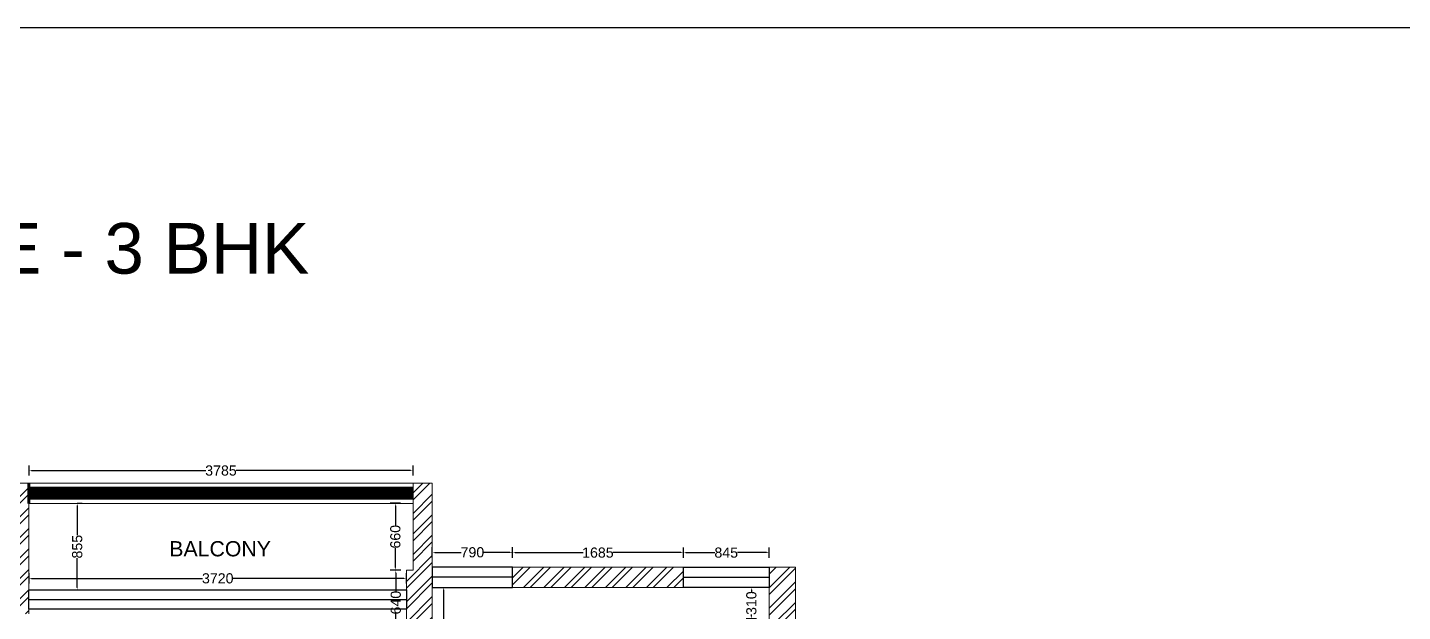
# Model space of a CAD drawing. Header units: millimetres. Extents: x 320648 to 374874, y 181010 to 214614.
# Drawn here: x 327740 to 341293, y 208851 to 214614 of the extents above; entities that cross this region are included whole.
import ezdxf

# ---------------------------------------------------------------- set-up
doc = ezdxf.new("R2010")
doc.units = ezdxf.units.MM
doc.layers.get('0').update_dxf_attribs({"color": 255})
doc.layers.get('Defpoints').update_dxf_attribs({"color": 2})
for name, color, linetype in [('DOOR', 1, 'Continuous'), ('E', 3, 'Continuous'), ('WINDOW', 5, 'Continuous')]:
    doc.layers.add(name, color=color, linetype=linetype)
doc.layers.add('dwgmodels.com', color=7, linetype='Continuous', lineweight=70, true_color=0xc182b7)
doc.layers.add('ELIVATION', color=255, linetype='Continuous', lineweight=18)
doc.layers.add('LS_DR_ELECTRICAL', color=1, linetype='Continuous', lineweight=0)
doc.styles.get("Standard").update_dxf_attribs({"font": 'arial.ttf'})
doc.dimstyles.new('ISO-25', dxfattribs={"dimtxt": 100, "dimasz": 25, "dimexe": 50, "dimexo": 1, "dimtad": 0, "dimdec": 0, "dimdsep": 46, "dimtxsty": 'Standard', "dimcen": 2.5, "dimclrd": 2, "dimclre": 252, "dimclrt": 1, "dimadec": 0, "dimazin": 0, "dimtfac": 1, "dimtdec": 0, "dimtmove": 0, "dimatfit": 3, "dimfxl": 50, "dimfxlon": 1, "dimarcsym": 0})
pattern_1 = [(45, (-18938.19, 57355.5), (-101.02788, 101.02788), []), (45, (-18870.83, 57355.5), (-101.02788, 101.02788), [])]

# ---------------------------------------------------------------- blocks, each defined once
blk = doc.blocks.new('*D6')
at = {"layer": 'Defpoints', "color": 0, "ltscale": 2, "transparency": 16777216}
for p in [(328230, 209919), (328230, 209919), (328230, 209064)]:
    blk.add_point(p, dxfattribs=at)
at = {"layer": 'DOOR', "color": 252, "lineweight": -2, "ltscale": 2, "transparency": 16777216}
for p, q in [((328230, 209919), (328280, 209919)), ((328230, 209064), (328280, 209064))]:
    blk.add_line(p, q, dxfattribs=at)
at = {"layer": 'DOOR', "color": 2, "lineweight": -2, "ltscale": 2, "transparency": 16777216}
for p, q in [((328230, 209894), (328230, 209603)), ((328230, 209089), (328230, 209379))]:
    blk.add_line(p, q, dxfattribs=at)
at = {"layer": 'DOOR', "color": 2, "ltscale": 2, "transparency": 16777216}
for points in [[(328225, 209894), (328234, 209894), (328230, 209919)], [(328225, 209089), (328234, 209089), (328230, 209064)]]:
    blk.add_solid(points, dxfattribs=at)
at = {"layer": 'DOOR', "color": 1, "ltscale": 2, "transparency": 16777216, "insert": (328230, 209491), "char_height": 100, "attachment_point": 5, "rotation": 90}
blk.add_mtext('855', dxfattribs=at)
blk = doc.blocks.new('*D7')
at = {"layer": 'Defpoints', "color": 0, "ltscale": 2, "transparency": 16777216}
for p in [(332520, 209435), (331730, 209289), (332520, 209289)]:
    blk.add_point(p, dxfattribs=at)
at = {"layer": 'ELIVATION', "color": 252, "lineweight": -2, "ltscale": 2, "transparency": 16777216}
for p, q in [((331730, 209385), (331730, 209485)), ((332520, 209385), (332520, 209485))]:
    blk.add_line(p, q, dxfattribs=at)
at = {"layer": 'ELIVATION', "color": 2, "lineweight": -2, "ltscale": 2, "transparency": 16777216}
for p, q in [((331755, 209435), (332014, 209435)), ((332495, 209435), (332235, 209435))]:
    blk.add_line(p, q, dxfattribs=at)
at = {"layer": 'ELIVATION', "color": 2, "ltscale": 2, "transparency": 16777216}
for points in [[(331755, 209440), (331755, 209431), (331730, 209435)], [(332495, 209440), (332495, 209431), (332520, 209435)]]:
    blk.add_solid(points, dxfattribs=at)
at = {"layer": 'ELIVATION', "color": 1, "ltscale": 2, "transparency": 16777216, "insert": (332125, 209435), "char_height": 100, "attachment_point": 5}
blk.add_mtext('790', dxfattribs=at)
blk = doc.blocks.new('*D8')
at = {"layer": 'Defpoints', "color": 0, "ltscale": 2, "transparency": 16777216}
for p in [(334205, 209432), (332520, 209289), (334205, 209289)]:
    blk.add_point(p, dxfattribs=at)
at = {"layer": 'ELIVATION', "color": 252, "lineweight": -2, "ltscale": 2, "transparency": 16777216}
for p, q in [((332520, 209382), (332520, 209482)), ((334205, 209382), (334205, 209482))]:
    blk.add_line(p, q, dxfattribs=at)
at = {"layer": 'ELIVATION', "color": 2, "lineweight": -2, "ltscale": 2, "transparency": 16777216}
for p, q in [((332545, 209432), (333217, 209432)), ((334180, 209432), (333508, 209432))]:
    blk.add_line(p, q, dxfattribs=at)
at = {"layer": 'ELIVATION', "color": 2, "ltscale": 2, "transparency": 16777216}
for points in [[(332545, 209436), (332545, 209428), (332520, 209432)], [(334180, 209436), (334180, 209428), (334205, 209432)]]:
    blk.add_solid(points, dxfattribs=at)
at = {"layer": 'ELIVATION', "color": 1, "ltscale": 2, "transparency": 16777216, "insert": (333362, 209432), "char_height": 100, "attachment_point": 5}
blk.add_mtext('1685', dxfattribs=at)
blk = doc.blocks.new('*D9')
at = {"layer": 'Defpoints', "color": 0, "ltscale": 2, "transparency": 16777216}
for p in [(334205, 209432), (334205, 209289), (335050, 209289)]:
    blk.add_point(p, dxfattribs=at)
at = {"layer": 'ELIVATION', "color": 252, "lineweight": -2, "ltscale": 2, "transparency": 16777216}
for p, q in [((334205, 209382), (334205, 209482)), ((335050, 209382), (335050, 209482))]:
    blk.add_line(p, q, dxfattribs=at)
at = {"layer": 'ELIVATION', "color": 2, "lineweight": -2, "ltscale": 2, "transparency": 16777216}
for p, q in [((334230, 209432), (334516, 209432)), ((335025, 209432), (334739, 209432))]:
    blk.add_line(p, q, dxfattribs=at)
at = {"layer": 'ELIVATION', "color": 2, "ltscale": 2, "transparency": 16777216}
for points in [[(334230, 209436), (334230, 209428), (334205, 209432)], [(335025, 209436), (335025, 209428), (335050, 209432)]]:
    blk.add_solid(points, dxfattribs=at)
at = {"layer": 'ELIVATION', "color": 1, "ltscale": 2, "transparency": 16777216, "insert": (334627, 209432), "char_height": 100, "attachment_point": 5}
blk.add_mtext('845', dxfattribs=at)
blk = doc.blocks.new('*D10')
at = {"layer": 'Defpoints', "color": 0, "ltscale": 2, "transparency": 16777216}
for p in [(335050, 209089), (334875, 208779), (335050, 208779)]:
    blk.add_point(p, dxfattribs=at)
at = {"layer": 'ELIVATION', "color": 252, "lineweight": -2, "ltscale": 2, "transparency": 16777216}
for p, q in [((334925, 209089), (334825, 209089)), ((334925, 208779), (334825, 208779))]:
    blk.add_line(p, q, dxfattribs=at)
at = {"layer": 'ELIVATION', "color": 2, "lineweight": -2, "ltscale": 2, "transparency": 16777216}
for p, q in [((334875, 209064), (334875, 209044)), ((334875, 208804), (334875, 208823))]:
    blk.add_line(p, q, dxfattribs=at)
at = {"layer": 'ELIVATION', "color": 2, "ltscale": 2, "transparency": 16777216}
for points in [[(334871, 209064), (334879, 209064), (334875, 209089)], [(334871, 208804), (334879, 208804), (334875, 208779)]]:
    blk.add_solid(points, dxfattribs=at)
at = {"layer": 'ELIVATION', "color": 1, "ltscale": 2, "transparency": 16777216, "insert": (334875, 208934), "char_height": 100, "attachment_point": 5, "rotation": 90}
blk.add_mtext('310', dxfattribs=at)
blk = doc.blocks.new('*D19')
at = {"layer": 'Defpoints', "color": 0, "ltscale": 2, "transparency": 16777216}
for p in [(331730, 209089), (331839, 209089), (331730, 206659)]:
    blk.add_point(p, dxfattribs=at)
at = {"layer": 'ELIVATION', "color": 252, "lineweight": -2, "ltscale": 2, "transparency": 16777216}
for p, q in [((331789, 209089), (331889, 209089)), ((331789, 206659), (331889, 206659))]:
    blk.add_line(p, q, dxfattribs=at)
at = {"layer": 'ELIVATION', "color": 2, "lineweight": -2, "ltscale": 2, "transparency": 16777216}
for p, q in [((331839, 209064), (331839, 208024)), ((331839, 206684), (331839, 207723))]:
    blk.add_line(p, q, dxfattribs=at)
at = {"layer": 'ELIVATION', "color": 2, "ltscale": 2, "transparency": 16777216}
for points in [[(331835, 209064), (331843, 209064), (331839, 209089)], [(331835, 206684), (331843, 206684), (331839, 206659)]]:
    blk.add_solid(points, dxfattribs=at)
at = {"layer": 'ELIVATION', "color": 1, "ltscale": 2, "transparency": 16777216, "insert": (331839, 207874), "char_height": 100, "attachment_point": 5, "rotation": 90}
blk.add_mtext('2430', dxfattribs=at)
blk = doc.blocks.new('*D25')
at = {"layer": 'Defpoints', "color": 0, "ltscale": 2, "transparency": 16777216}
for p in [(331475, 209178), (327755, 209064), (331475, 209064)]:
    blk.add_point(p, dxfattribs=at)
at = {"layer": 'ELIVATION', "color": 252, "lineweight": -2, "ltscale": 2, "transparency": 16777216}
for p, q in [((327755, 209128), (327755, 209228)), ((331475, 209128), (331475, 209228))]:
    blk.add_line(p, q, dxfattribs=at)
at = {"layer": 'ELIVATION', "color": 2, "lineweight": -2, "ltscale": 2, "transparency": 16777216}
for p, q in [((327780, 209178), (329465, 209178)), ((331450, 209178), (329764, 209178))]:
    blk.add_line(p, q, dxfattribs=at)
at = {"layer": 'ELIVATION', "color": 2, "ltscale": 2, "transparency": 16777216}
for points in [[(327780, 209182), (327780, 209174), (327755, 209178)], [(331450, 209182), (331450, 209174), (331475, 209178)]]:
    blk.add_solid(points, dxfattribs=at)
at = {"layer": 'ELIVATION', "color": 1, "ltscale": 2, "transparency": 16777216, "insert": (329615, 209178), "char_height": 100, "attachment_point": 5}
blk.add_mtext('3720', dxfattribs=at)
blk = doc.blocks.new('*D26')
at = {"layer": 'Defpoints', "color": 0, "ltscale": 2, "transparency": 16777216}
for p in [(331366, 209919), (331540, 209919), (331540, 209259)]:
    blk.add_point(p, dxfattribs=at)
at = {"layer": 'ELIVATION', "color": 252, "lineweight": -2, "ltscale": 2, "transparency": 16777216}
for p, q in [((331416, 209919), (331316, 209919)), ((331416, 209259), (331316, 209259))]:
    blk.add_line(p, q, dxfattribs=at)
at = {"layer": 'ELIVATION', "color": 2, "lineweight": -2, "ltscale": 2, "transparency": 16777216}
for p, q in [((331366, 209894), (331366, 209700)), ((331366, 209284), (331366, 209477))]:
    blk.add_line(p, q, dxfattribs=at)
at = {"layer": 'ELIVATION', "color": 2, "ltscale": 2, "transparency": 16777216}
for points in [[(331362, 209894), (331370, 209894), (331366, 209919)], [(331362, 209284), (331370, 209284), (331366, 209259)]]:
    blk.add_solid(points, dxfattribs=at)
at = {"layer": 'ELIVATION', "color": 1, "ltscale": 2, "transparency": 16777216, "insert": (331366, 209589), "char_height": 100, "attachment_point": 5, "rotation": 90}
blk.add_mtext('660', dxfattribs=at)
blk = doc.blocks.new('*D27')
at = {"layer": 'Defpoints', "color": 0, "ltscale": 2, "transparency": 16777216}
for p in [(331540, 210242), (327755, 209919), (331540, 209919)]:
    blk.add_point(p, dxfattribs=at)
at = {"layer": 'ELIVATION', "color": 252, "lineweight": -2, "ltscale": 2, "transparency": 16777216}
for p, q in [((327755, 210192), (327755, 210292)), ((331540, 210192), (331540, 210292))]:
    blk.add_line(p, q, dxfattribs=at)
at = {"layer": 'ELIVATION', "color": 2, "lineweight": -2, "ltscale": 2, "transparency": 16777216}
for p, q in [((327780, 210242), (329497, 210242)), ((331515, 210242), (329797, 210242))]:
    blk.add_line(p, q, dxfattribs=at)
at = {"layer": 'ELIVATION', "color": 2, "ltscale": 2, "transparency": 16777216}
for points in [[(327780, 210246), (327780, 210238), (327755, 210242)], [(331515, 210246), (331515, 210238), (331540, 210242)]]:
    blk.add_solid(points, dxfattribs=at)
at = {"layer": 'ELIVATION', "color": 1, "ltscale": 2, "transparency": 16777216, "insert": (329647, 210242), "char_height": 100, "attachment_point": 5}
blk.add_mtext('3785', dxfattribs=at)
blk = doc.blocks.new('*D326')
at = {"layer": 'Defpoints', "color": 0, "ltscale": 2, "transparency": 16777216}
for p in [(331370, 209259), (331475, 209259), (331475, 208619)]:
    blk.add_point(p, dxfattribs=at)
at = {"layer": 'LS_DR_ELECTRICAL', "color": 252, "lineweight": -2, "ltscale": 2, "transparency": 16777216}
for p, q in [((331420, 209259), (331320, 209259)), ((331420, 208619), (331320, 208619))]:
    blk.add_line(p, q, dxfattribs=at)
at = {"layer": 'LS_DR_ELECTRICAL', "color": 2, "lineweight": -2, "ltscale": 2, "transparency": 16777216}
for p, q in [((331370, 209234), (331370, 209050)), ((331370, 208644), (331370, 208827))]:
    blk.add_line(p, q, dxfattribs=at)
at = {"layer": 'LS_DR_ELECTRICAL', "color": 2, "ltscale": 2, "transparency": 16777216}
for points in [[(331366, 209234), (331374, 209234), (331370, 209259)], [(331366, 208644), (331374, 208644), (331370, 208619)]]:
    blk.add_solid(points, dxfattribs=at)
at = {"layer": 'LS_DR_ELECTRICAL', "color": 1, "ltscale": 2, "transparency": 16777216, "insert": (331370, 208939), "char_height": 100, "attachment_point": 5, "rotation": 90}
blk.add_mtext('640', dxfattribs=at)

msp = doc.modelspace()

# ---------------------------------------------------------------- hatches: boundary and pattern name
at = {"layer": 'DOOR', "ltscale": 15}
h = msp.add_hatch(dxfattribs=at)
h.set_pattern_fill('ANSI32', color=251, scale=15)
h.set_pattern_definition(pattern_1)
h.paths.add_polyline_path([(327754.7, 209918.5), (327754.7, 210118.5), (327554.7, 210118.5), (327554.7, 209782), (326804.7, 209782), (326804.7, 209598.5), (326804.7, 209088.5), (326804.7, 208888.5), (327124.7, 208888.5), (327124.7, 208828.5), (327754.7, 208828.5)])
h.paths.add_polyline_path([(324654.7, 209088.5), (323944.7, 209088.5), (323944.7, 209838.5), (323944.7, 210021.5), (323664.7, 210021.5), (323664.7, 208533.5), (323864.7, 208533.5), (323864.7, 208813.5), (324334.7, 208813.5), (324334.7, 208888.5), (324654.7, 208888.5)])
h.paths.add_polyline_path([(323864.7, 207653.5), (323664.7, 207653.5), (323664.7, 205838.5), (323864.7, 205838.5)], flags=17)
h.paths.add_polyline_path([(323134.7, 204593.5), (323314.7, 204593.5), (323314.7, 204523.5), (323864.7, 204523.5), (323864.7, 204798.5), (323664.7, 204798.5), (322934.7, 204798.5), (322934.7, 202903.5), (323134.7, 202903.5)], flags=17)
h.paths.add_polyline_path([(325454.7, 202038.5), (324874.7, 202038.5), (324874.7, 204588.5), (327109.7, 204588.5), (327109.7, 204533.5), (327564.7, 204533.5), (327564.7, 203998.5), (327754.7, 203998.5), (327754.7, 207928.5), (327554.7, 207928.5), (327554.7, 204798.5), (324694.7, 204798.5), (324694.7, 202063.5), (324014.7, 202063.5), (324014.7, 202123.5), (323464.7, 202123.5), (323464.7, 202063.5), (323134.7, 202063.5), (322934.7, 202063.5), (322934.7, 201838.5), (324694.7, 201838.5), (324889.7, 201838.5), (325454.7, 201838.5)])
h.paths.add_polyline_path([(327754.7, 202628.5), (327564.7, 202628.5), (327564.7, 202038.5), (326354.7, 202038.5), (326354.7, 201838.5), (327564.7, 201838.5), (327564.7, 200518.5), (324889.7, 200518.5), (324694.7, 200518.5), (324694.7, 200308.5), (327754.7, 200308.5), (327754.7, 200508.5)])
h.paths.add_polyline_path([(330301.7, 200593.5), (330301.7, 200908.5), (330121.7, 200908.5), (330121.7, 200508.5), (328331.7, 200508.5), (328331.7, 200308.5), (330301.7, 200308.5)])
h = msp.add_hatch(dxfattribs=at)
h.set_pattern_fill('ANSI32', color=251, scale=15)
h.set_pattern_definition(pattern_1)
h.paths.add_polyline_path([(336964.7, 205663.5), (336964.7, 205773.5), (336964.7, 208628.5), (335869.7, 208628.5), (335869.7, 208428.5), (336779.7, 208428.5), (336779.7, 205728.5), (335309.7, 205728.5), (335309.7, 206748.5), (335099.7, 206748.5), (335099.7, 205758.5), (331729.7, 205758.5), (331489.7, 205758.5), (331489.7, 205108.5), (331539.7, 205108.5), (331539.7, 203133.5), (332619.7, 203133.5), (332619.7, 202833.5), (332809.7, 202833.5), (332809.7, 203313.5), (331729.7, 203313.5), (331729.7, 205588.5), (336964.7, 205588.5)])
h.paths.add_polyline_path([(335309.7, 209288.5), (335049.7, 209288.5), (335049.7, 209088.5), (335049.7, 208778.5), (335099.7, 208778.5), (335099.7, 207578.5), (335309.7, 207578.5), (335309.7, 208428.5), (335309.7, 208628.5)])
h.paths.add_polyline_path([(334204.7, 209288.5), (332519.7, 209288.5), (332519.7, 209088.5), (334204.7, 209088.5)])
h.paths.add_polyline_path([(331729.7, 209088.5), (331729.7, 209288.5), (331729.7, 210118.5), (331539.7, 210118.5), (331539.7, 209918.5), (331539.7, 209258.5), (331474.7, 209258.5), (331474.7, 208618.5), (331539.7, 208618.5), (331539.7, 206658.5), (331729.7, 206658.5)])

# ---------------------------------------------------------------- linework, layer by layer
at = {"layer": 'dwgmodels.com', "color": 6, "ltscale": 2}
for points in [[(327754.7, 209918.5), (327754.7, 210118.5)], [(327754.7, 210068.5), (331539.7, 210068.5)], [(327754.7, 210043.5), (331539.7, 210043.5)], [(327754.7, 210018.5), (331539.7, 210018.5)], [(327754.7, 209993.5), (331539.7, 209993.5)], [(327754.7, 209968.5), (331539.7, 209968.5)]]:
    msp.add_lwpolyline(points, dxfattribs=at)
at = {"layer": 'E', "ltscale": 2}
msp.add_lwpolyline([(320647.8, 214614.1), (374874.4, 214614.1), (374874.4, 181009.7), (320647.8, 181009.7)], close=True, dxfattribs=at)
at = {"layer": 'ELIVATION', "ltscale": 2}
for points in [[(335309.7, 208628.5), (335309.7, 209288.5), (331729.7, 209288.5), (331729.7, 210118.5), (327554.7, 210118.5)], [(327754.7, 208828.5), (327754.7, 209918.5), (331539.7, 209918.5), (331539.7, 209258.5), (331474.7, 209258.5), (331474.7, 208618.5)], [(331729.7, 206658.5), (331729.7, 209088.5), (335049.7, 209088.5), (335049.7, 208778.5)]]:
    msp.add_lwpolyline(points, dxfattribs=at)
at = {"layer": 'ELIVATION', "color": 6, "ltscale": 2}
msp.add_lwpolyline([(331539.7, 209918.5), (331539.7, 210118.5)], dxfattribs=at)
at = {"layer": 'WINDOW', "ltscale": 2}
for points in [[(331729.7, 209088.5), (332519.7, 209088.5), (332519.7, 209288.5), (331729.7, 209288.5)], [(335049.7, 209088.5), (334204.7, 209088.5), (334204.7, 209288.5), (335049.7, 209288.5)]]:
    msp.add_lwpolyline(points, close=True, dxfattribs=at)
for points in [[(332519.7, 209188.5), (331729.7, 209188.5)], [(334204.7, 209188.5), (335049.7, 209188.5)], [(327754.7, 208968.5), (331474.7, 208968.5)]]:
    msp.add_lwpolyline(points, dxfattribs=at)
at = {"layer": 'WINDOW', "ltscale": 5}
msp.add_lwpolyline([(327754.7, 209063.5), (331474.7, 209063.5), (331474.7, 208873.5), (327754.7, 208873.5)], close=True, dxfattribs=at)

# ---------------------------------------------------------------- texts
at = {"color": 1, "insert": (329137.8, 209545.5), "char_height": 150, "attachment_point": 1}
msp.add_mtext_dynamic_manual_height_columns('BALCONY', width=3830.573, gutter_width=12.5, heights=[0], dxfattribs=at)
at = {"layer": 'E', "insert": (322367.6, 212685), "char_height": 500, "attachment_point": 1}
msp.add_mtext_dynamic_manual_height_columns('\\pxt10;CX- JANE IRENE - 3 BHK ', width=18108.605, gutter_width=12.5, heights=[0], dxfattribs=at)

# ---------------------------------------------------------------- dimensions: what is measured, and where the dimension line sits
at = {"layer": 'DOOR', "ltscale": 2}
dim = msp.add_linear_dim(base=(328229.6, 209918.5), p1=(328229.6, 209063.5), p2=(328229.6, 209918.5), angle=90, dimstyle='ISO-25', dxfattribs=at)
dim.commit()
dim.dimension.update_dxf_attribs({"geometry": '*D6', "text_midpoint": (328229.6, 209491)})
at = {"layer": 'ELIVATION', "ltscale": 2}
for base, p1, p2, picture, middle in [((331539.7, 210241.7), (327754.7, 209918.5), (331539.7, 209918.5), '*D27', (329647.2, 210241.7)), ((332519.7, 209435.4), (331729.7, 209288.5), (332519.7, 209288.5), '*D7', (332124.7, 209435.4)), ((334204.7, 209431.7), (332519.7, 209288.5), (334204.7, 209288.5), '*D8', (333362.2, 209431.7)), ((334204.7, 209431.7), (335049.7, 209288.5), (334204.7, 209288.5), '*D9', (334627.2, 209431.7)), ((331474.7, 209178), (327754.7, 209063.5), (331474.7, 209063.5), '*D25', (329614.7, 209178))]:
    dim = msp.add_linear_dim(base=base, p1=p1, p2=p2, dimstyle='ISO-25', dxfattribs=at)
    dim.commit()
    dim.dimension.update_dxf_attribs({"geometry": picture, "text_midpoint": middle})
for base, p1, p2, picture, middle in [((331366, 209918.5), (331539.7, 209258.5), (331539.7, 209918.5), '*D26', (331366, 209588.5)), ((331839, 209088.5), (331729.7, 206658.5), (331729.7, 209088.5), '*D19', (331839, 207873.5)), ((334874.8, 208778.5), (335049.7, 209088.5), (335049.7, 208778.5), '*D10', (334874.8, 208933.5))]:
    dim = msp.add_linear_dim(base=base, p1=p1, p2=p2, angle=90, dimstyle='ISO-25', dxfattribs=at)
    dim.commit()
    dim.dimension.update_dxf_attribs({"geometry": picture, "text_midpoint": middle})
at = {"layer": 'LS_DR_ELECTRICAL', "ltscale": 2}
dim = msp.add_linear_dim(base=(331369.7, 209258.5), p1=(331474.7, 208618.5), p2=(331474.7, 209258.5), angle=90, dimstyle='ISO-25', dxfattribs=at)
dim.commit()
dim.dimension.update_dxf_attribs({"geometry": '*D326', "text_midpoint": (331369.7, 208938.5)})

doc.saveas('drawing.dxf')
